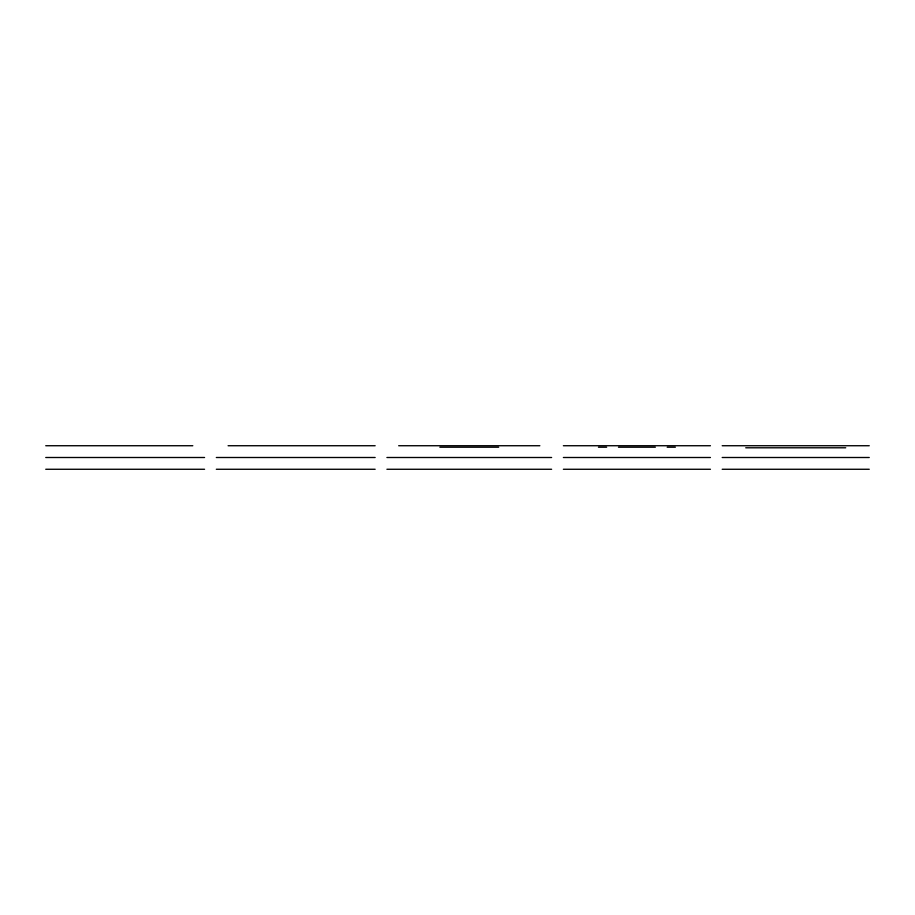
<?xml version="1.0" encoding="UTF-8"?>
<svg xmlns="http://www.w3.org/2000/svg" width="915" height="915" viewBox="0 0 915 915"><rect width="100%" height="100%" fill="white"/><g stroke="black" fill="none" stroke-linecap="round" stroke-linejoin="round"><path stroke-width="1.37" d="M45.75 445.731L192.802 445.731M228.098 445.731L375.15 445.731M398.677 445.731L539.85 445.731M563.377 445.731L710.429 445.731M722.198 445.731L869.25 445.731M439.863 447.206L498.664 447.206M598.456 447.206L606.634 447.206M618.471 447.206L655.334 447.206M667.184 447.206L675.35 447.206M745.736 447.79L845.712 447.79M45.75 457.5L204.571 457.5M216.329 457.5L375.15 457.5M386.919 457.5L551.619 457.5M563.377 457.5L710.429 457.5M722.198 457.5L869.25 457.5M45.75 469.269L204.571 469.269M216.329 469.269L375.15 469.269M386.919 469.269L551.619 469.269M563.377 469.269L710.429 469.269M722.198 469.269L869.25 469.269"/></g></svg>
